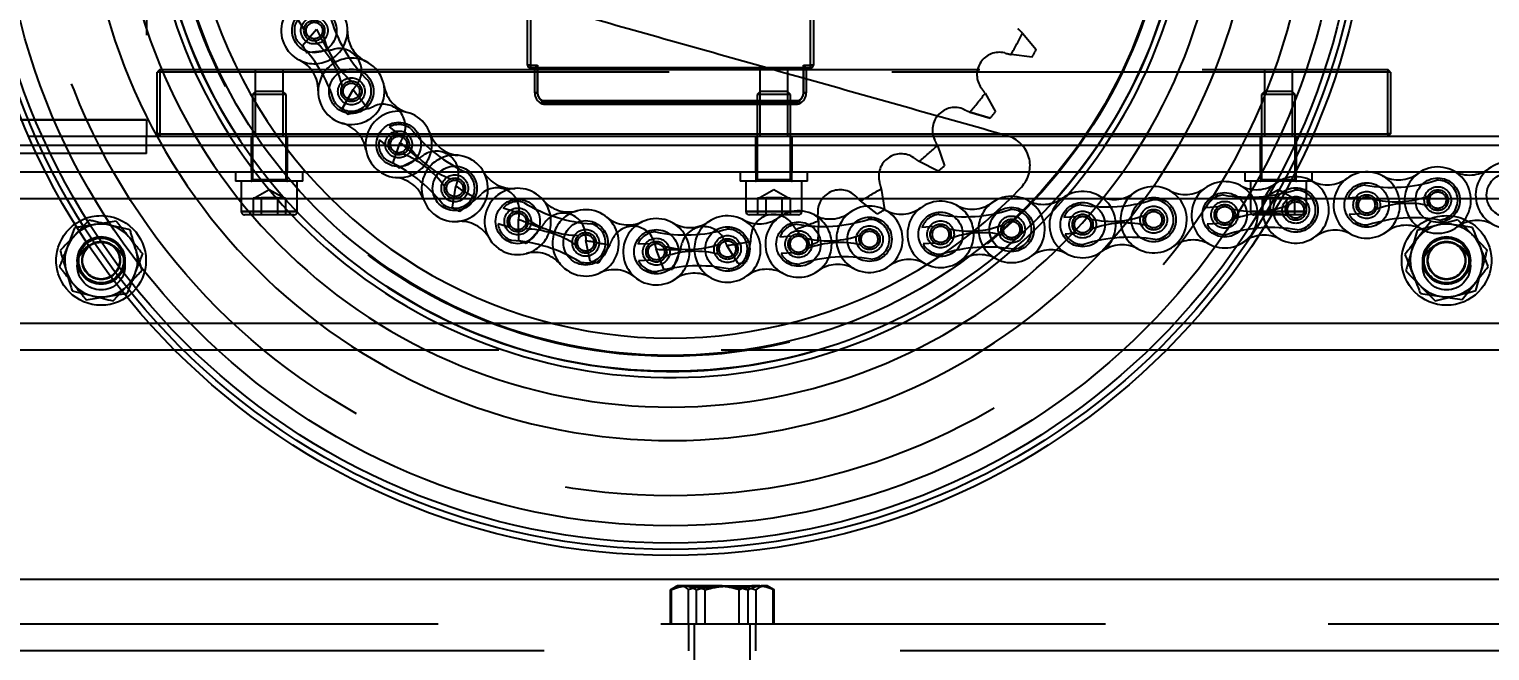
# Model space of a CAD drawing. Header units: metres. Extents: x 0 to 21025, y 0 to 14850.
# Drawn here: x 1969.2 to 2229.7, y 13042.7 to 13153.6 of the extents above; entities that cross this region are included whole.
import ezdxf

# ---------------------------------------------------------------- set-up
doc = ezdxf.new("R2010")
doc.units = ezdxf.units.M
doc.header["$LTSCALE"] = 25
doc.linetypes.add('HIDDEN2', pattern=[4.7625, 3.175, -1.5875])
for name, color, linetype in [('18_COTAS', 7, 'Continuous'), ('SL4', 4, 'Continuous'), ('ST1', 7, 'HIDDEN2')]:
    doc.layers.add(name, color=color, linetype=linetype)
doc.styles.add('ROMANS', font='ROMANS.SHX')
doc.dimstyles.new('25___1-25', dxfattribs={"dimscale": 25, "dimtxt": 2.5, "dimasz": 2, "dimexe": 1.5, "dimexo": 1, "dimgap": 0.5, "dimtad": 1, "dimzin": 12, "dimtxsty": 'ROMANS', "dimcen": 0, "dimclrd": 256, "dimclre": 256, "dimclrt": 3, "dimazin": 3, "dimtfac": 1, "dimtmove": 0, "dimatfit": 0, "dimfxl": 1, "dimlwd": -1, "dimlwe": -1, "dimarcsym": 0})

# ---------------------------------------------------------------- blocks, each defined once
blk = doc.blocks.new('*D36')
at = {"layer": '18_COTAS', "transparency": 16777216}
for p, q in [((2058.56, 13184.68), (788.1, 13184.68)), ((825.6, 11742.68), (825.6, 13134.68)), ((1392.68, 11692.68), (788.1, 11692.68))]:
    blk.add_line(p, q, dxfattribs=at)
for points in [[(817.27, 13134.68), (833.93, 13134.68), (825.6, 13184.68)], [(817.27, 11742.68), (833.93, 11742.68), (825.6, 11692.68)]]:
    blk.add_solid(points, dxfattribs=at)
at = {"layer": 'Defpoints', "color": 0, "transparency": 16777216}
for p in [(825.6, 13184.68), (2083.56, 13184.68), (1417.68, 11692.68)]:
    blk.add_point(p, dxfattribs=at)
at = {"layer": '18_COTAS', "color": 3, "transparency": 16777216, "insert": (781.85, 12438.68), "char_height": 62.5, "attachment_point": 5, "rotation": 90, "style": 'ROMANS'}
blk.add_mtext('1492', dxfattribs=at)

msp = doc.modelspace()

# ---------------------------------------------------------------- linework, layer by layer
at = {"layer": 'SL4'}
for p, q in [((2058.064, 13147.181), (2058.064, 13157.971)), ((2058.564, 13157.971), (2058.564, 13147.181)), ((2058.564, 13147.181), (2058.064, 13147.181)), ((2058.564, 13147.181), (2059.839, 13147.181)), ((2058.564, 13147.181), (2058.564, 13146.681)), ((2059.839, 13147.181), (2059.339, 13146.681)), ((2059.839, 13147.181), (2059.839, 13142.221)), ((2006.308, 13146.431), (2059.339, 13146.431)), ((2059.339, 13145.931), (2006.557, 13145.931)), ((2059.339, 13146.681), (2058.564, 13146.681)), ((2059.339, 13142.221), (2059.339, 13146.681)), ((2107.289, 13142.221), (2107.289, 13144.843)), ((2107.789, 13144.702), (2107.789, 13142.221)), ((2211.496, 13145.931), (2202.406, 13145.931)), ((2202.568, 13146.431), (2211.496, 13146.431)), ((2211.496, 13146.431), (2211.496, 13145.931)), ((2211.996, 13145.931), (2211.496, 13146.431)), ((2211.996, 13145.931), (2211.496, 13145.931)), ((2211.496, 13134.931), (2211.496, 13145.931)), ((2211.996, 13145.931), (2211.996, 13134.931)), ((2059.839, 13142.221), (2059.339, 13142.221)), ((2107.289, 13142.221), (2107.789, 13142.221)), ((2106.587, 13140.361), (2060.541, 13140.361)), ((2060.541, 13140.361), (2060.542, 13140.361)), ((2060.657, 13140.861), (2106.472, 13140.861)), ((2061.117, 13140.198), (2106.011, 13140.198)), ((2061.119, 13140.198), (2061.117, 13140.198)), ((2061.119, 13140.198), (2106.03, 13140.198)), ((2106.011, 13140.198), (2106.009, 13140.198)), ((2106.586, 13140.361), (2106.587, 13140.361)), ((2013.161, 13134.931), (2142.421, 13134.931)), ((2143.674, 13134.431), (2013.517, 13134.431)), ((2251.996, 13134.431), (2198.019, 13134.431)), ((2198.237, 13134.931), (2211.496, 13134.931)), ((2211.496, 13134.931), (2211.496, 13134.431)), ((2211.996, 13134.931), (2211.496, 13134.931)), ((2211.996, 13134.931), (2211.496, 13134.431)), ((1969.822, 13132.839), (1961.996, 13132.839)), ((2146.32, 13132.839), (2014.688, 13132.839)), ((2251.996, 13132.839), (2197.307, 13132.839)), ((1972.113, 13128.081), (1957.238, 13128.081)), ((2147.55, 13128.081), (2018.541, 13128.081)), ((2095.996, 13128.081), (2095.996, 13126.481)), ((2101.996, 13126.481), (2095.996, 13126.481)), ((2096.996, 13126.481), (2096.996, 13121.081)), ((2107.996, 13126.481), (2101.996, 13126.481)), ((2106.996, 13121.081), (2106.996, 13126.481)), ((2107.996, 13126.481), (2107.996, 13128.081)), ((2197.996, 13126.481), (2194.189, 13126.481)), ((2248.996, 13128.081), (2195.016, 13128.081)), ((2196.996, 13121.081), (2196.996, 13126.481)), ((2197.996, 13126.481), (2197.996, 13128.081)), ((1974.662, 13123.319), (1951.996, 13123.319)), ((2096.996, 13123.319), (2023.014, 13123.319)), ((2096.996, 13121.081), (2101.996, 13121.081)), ((2101.996, 13121.081), (2106.996, 13121.081)), ((2144.114, 13123.319), (2106.996, 13123.319)), ((2191.175, 13121.081), (2196.996, 13121.081)), ((2248.996, 13123.319), (2196.996, 13123.319)), ((2101.996, 13120.481), (2097.596, 13120.481)), ((2106.396, 13120.481), (2101.996, 13120.481)), ((2191.996, 13120.481), (2190.818, 13120.481)), ((2196.396, 13120.481), (2191.996, 13120.481)), ((2219.21, 13119.301), (2216.889, 13116.352)), ((2226.639, 13118.228), (2222.924, 13118.765)), ((1978.151, 13117.721), (1977.286, 13116.811)), ((2224.781, 13105.362), (2227.103, 13108.31)), ((1976.823, 13106.892), (1980.472, 13106.012)), ((1984.12, 13105.132), (1985.834, 13106.935)), ((2217.353, 13106.434), (2221.067, 13105.898)), ((1990.627, 13101.089), (1957.238, 13101.089)), ((2104.633, 13101.089), (2062.495, 13101.089)), ((2248.996, 13101.089), (2176.501, 13101.089)), ((1995.137, 13096.331), (1961.996, 13096.331)), ((2248.996, 13096.331), (2171.991, 13096.331)), ((1925.564, 13055.444), (2828.064, 13055.444)), ((2061.052, 13042.681), (1925.564, 13042.681)), ((2828.064, 13042.681), (2124.552, 13042.681))]:
    msp.add_line(p, q, dxfattribs=at)
at = {"layer": 'SL4', "flags": 128}
msp.add_lwpolyline([(1977.286, 13116.811), (1977.911, 13117.387), (1978.121, 13117.55)], dxfattribs=at)
at = {"layer": 'SL4'}
for radius in [125, 123.91, 122.777, 119.686, 89.286]:
    msp.add_circle((2083.564, 13184.681), radius, dxfattribs=at)
for centre, radius, start, end in [((2083.564, 13184.681), 104.464, 171.10617, 157.38407), ((2083.564, 13184.681), 98.5, 170.88256, 157.60769), ((2083.564, 13184.681), 93.236, 168.80946, 159.68079), ((2083.564, 13184.681), 92.147, 167.89305, 74.24512), ((2083.564, 13184.681), 86.207, 191.91738, 316.57286), ((2058.564, 13147.181), 0.5, 180, 270), ((2061.379, 13142.221), 2.04, 180, 245.77191), ((2061.379, 13142.221), 1.54, 180, 242.02448), ((2105.749, 13142.221), 1.54, 297.97552, 0), ((2105.749, 13142.221), 2.04, 294.22809, 0), ((2061.379, 13142.221), 2.04, 245.77191, 262.62675), ((2105.749, 13142.221), 2.04, 277.37325, 294.22809), ((2097.596, 13121.081), 0.6, 180, 270), ((2106.396, 13121.081), 0.6, 270, 0), ((2196.396, 13121.081), 0.6, 270, 0), ((2221.996, 13112.331), 6.5, 81.78679, 141.78679), ((2221.996, 13112.331), 6.5, 21.78679, 81.78679), ((1981.996, 13112.331), 6.5, 136.43836, 196.43836), ((2221.996, 13112.331), 6.5, 141.78679, 201.78679), ((2221.996, 13112.331), 6.5, 321.78679, 21.78679), ((1981.996, 13112.331), 6.5, 196.43836, 256.43836), ((2221.996, 13112.331), 6.5, 201.78679, 261.78679), ((2221.996, 13112.331), 6.5, 261.78679, 321.78679), ((1981.996, 13112.331), 6.5, 256.43836, 304.32945)]:
    msp.add_arc(centre, radius, start, end, dxfattribs=at)
for points, knots in [([(2143.646, 13134.586), (2137.933, 13136.198), (2126.507, 13139.421), (2109.351, 13144.261), (2092.158, 13149.111), (2074.908, 13153.978), (2057.656, 13158.845), (2040.46, 13163.696), (2023.302, 13168.537), (2011.874, 13171.761), (2006.16, 13173.373)], [0, 0, 0, 0, 0.12487945, 0.24975523, 0.3747174, 0.49995573, 0.62521153, 0.75019844, 0.87509814, 1, 1, 1, 1]), ([(2060.657, 13140.861), (2060.656, 13140.859), (2060.647, 13140.824), (2060.625, 13140.733), (2060.594, 13140.597), (2060.565, 13140.471), (2060.546, 13140.383), (2060.543, 13140.369), (2060.541, 13140.361)], [0, 0, 0, 0, 0.00841023, 0.14031495, 0.35980463, 0.57457522, 0.78725058, 1, 1, 1, 1]), ([(2106.472, 13140.861), (2106.472, 13140.859), (2106.481, 13140.824), (2106.503, 13140.733), (2106.535, 13140.597), (2106.563, 13140.471), (2106.582, 13140.383), (2106.585, 13140.369), (2106.587, 13140.361)], [0, 0, 0, 0, 0.00841023, 0.14031495, 0.35980463, 0.57457522, 0.78725058, 1, 1, 1, 1]), ([(2146.172, 13125.42), (2146.474, 13125.791), (2147.078, 13126.533), (2147.586, 13127.891), (2147.754, 13129.318), (2147.549, 13130.743), (2146.99, 13132.068), (2146.113, 13133.201), (2144.985, 13134.098), (2144.091, 13134.423), (2143.646, 13134.586)], [0, 0, 0, 0, 0.12503878, 0.25008331, 0.37512994, 0.50017931, 0.62520482, 0.7502092, 0.87537737, 1, 1, 1, 1]), ([(2222.924, 13118.765), (2222.836, 13118.777), (2221.582, 13118.958), (2220.353, 13119.136), (2219.21, 13119.301)], [0, 0, 0, 0, 0.07021477, 1, 1, 1, 1]), ([(2228.031, 13114.744), (2227.917, 13115.029), (2227.446, 13116.208), (2226.987, 13117.357), (2226.639, 13118.228)], [0, 0, 0, 0, 0.24185142, 1, 1, 1, 1]), ([(1977.286, 13116.811), (1977.224, 13116.746), (1976.351, 13115.828), (1975.495, 13114.928), (1974.699, 13114.091)], [0, 0, 0, 0, 0.0702148, 1, 1, 1, 1]), ([(2216.889, 13116.352), (2216.834, 13116.282), (2216.05, 13115.286), (2215.281, 13114.311), (2214.567, 13113.403)], [0, 0, 0, 0, 0.0702148, 1, 1, 1, 1]), ([(1974.699, 13114.091), (1974.965, 13113.191), (1975.315, 13112.004), (1975.674, 13110.786), (1975.761, 13110.492)], [0, 0, 0, 0, 0.7581486, 1, 1, 1, 1]), ([(2214.567, 13113.403), (2214.915, 13112.532), (2215.375, 13111.383), (2215.846, 13110.204), (2215.96, 13109.919)], [0, 0, 0, 0, 0.7581486, 1, 1, 1, 1]), ([(2229.424, 13111.259), (2229.323, 13111.513), (2228.869, 13112.648), (2228.398, 13113.828), (2228.031, 13114.744)], [0, 0, 0, 0, 0.2237133, 1, 1, 1, 1]), ([(1975.761, 13110.492), (1976.041, 13109.546), (1976.4, 13108.327), (1976.746, 13107.155), (1976.823, 13106.892)], [0, 0, 0, 0, 0.7762867, 1, 1, 1, 1]), ([(2227.103, 13108.31), (2227.158, 13108.38), (2227.942, 13109.376), (2228.71, 13110.352), (2229.424, 13111.259)], [0, 0, 0, 0, 0.0702148, 1, 1, 1, 1]), ([(2215.96, 13109.919), (2216.326, 13109.003), (2216.798, 13107.823), (2217.251, 13106.688), (2217.353, 13106.434)], [0, 0, 0, 0, 0.7762867, 1, 1, 1, 1]), ([(1980.472, 13106.012), (1980.558, 13105.992), (1981.79, 13105.694), (1982.997, 13105.403), (1984.12, 13105.132)], [0, 0, 0, 0, 0.0702148, 1, 1, 1, 1]), ([(2221.067, 13105.898), (2221.155, 13105.885), (2222.409, 13105.704), (2223.639, 13105.527), (2224.781, 13105.362)], [0, 0, 0, 0, 0.07021477, 1, 1, 1, 1])]:
    msp.add_open_spline(points, degree=3, knots=knots, dxfattribs=at)
at = {"layer": 'ST1'}
for p, q in [((1990.096, 13231.931), (1990.096, 13137.431)), ((2058.564, 13157.971), (2058.564, 13147.181)), ((2018.19, 13153.533), (2017.084, 13155.346)), ((2108.564, 13147.181), (2108.564, 13155.531)), ((2109.064, 13155.531), (2109.064, 13147.181)), ((2017.941, 13150.698), (2020.398, 13153.598)), ((2146.372, 13152.881), (2148.795, 13149.952)), ((2022.423, 13149.782), (2018.645, 13149.373)), ((2058.564, 13147.181), (2058.064, 13147.181)), ((2058.064, 13147.181), (2058.564, 13147.181)), ((2058.064, 13147.181), (2058.564, 13147.181)), ((2058.564, 13147.181), (2059.839, 13147.181)), ((2058.564, 13147.181), (2058.564, 13146.681)), ((2058.564, 13146.681), (2058.564, 13147.181)), ((2058.564, 13146.681), (2058.564, 13147.181)), ((2059.839, 13147.181), (2059.839, 13142.221)), ((2107.289, 13147.181), (2108.564, 13147.181)), ((2107.289, 13142.221), (2107.289, 13147.181)), ((2107.289, 13147.181), (2107.789, 13146.681)), ((2107.289, 13144.843), (2107.289, 13147.181)), ((2108.564, 13147.181), (2109.064, 13147.181)), ((2108.564, 13147.181), (2108.564, 13146.681)), ((2109.064, 13147.181), (2108.564, 13147.181)), ((2108.564, 13146.681), (2108.564, 13147.181)), ((2108.564, 13147.181), (2108.564, 13146.681)), ((2108.564, 13147.181), (2109.064, 13147.181)), ((2109.064, 13147.181), (2108.564, 13147.181)), ((2108.564, 13146.681), (2108.564, 13147.181)), ((2148.077, 13148.636), (2144.304, 13149.088)), ((1992.496, 13146.431), (1991.996, 13145.931)), ((1992.496, 13145.931), (1991.996, 13145.931)), ((1991.996, 13134.931), (1991.996, 13145.931)), ((1992.496, 13146.431), (2006.308, 13146.431)), ((1992.496, 13146.431), (1992.496, 13145.931)), ((2006.557, 13145.931), (1992.496, 13145.931)), ((1992.496, 13145.931), (1992.496, 13134.931)), ((2009.496, 13146.431), (2009.496, 13134.431)), ((2014.496, 13134.431), (2014.496, 13146.431)), ((2059.839, 13146.681), (2059.339, 13146.681)), ((2059.339, 13146.431), (2202.568, 13146.431)), ((2202.406, 13145.931), (2059.339, 13145.931)), ((2059.839, 13142.221), (2059.839, 13146.681)), ((2107.289, 13146.681), (2059.839, 13146.681)), ((2099.496, 13146.431), (2099.496, 13134.431)), ((2104.496, 13134.431), (2104.496, 13146.431)), ((2107.289, 13146.681), (2107.289, 13142.221)), ((2107.789, 13146.681), (2107.289, 13146.681)), ((2108.564, 13146.681), (2107.789, 13146.681)), ((2107.789, 13146.681), (2107.789, 13144.702)), ((2189.496, 13146.431), (2189.496, 13134.431)), ((2194.496, 13134.431), (2194.496, 13146.431)), ((2009.55, 13142.481), (2008.996, 13141.927)), ((2011.996, 13141.927), (2008.996, 13141.927)), ((2008.996, 13141.927), (2008.996, 13126.731)), ((2011.996, 13142.481), (2009.55, 13142.481)), ((2014.441, 13142.481), (2011.996, 13142.481)), ((2014.996, 13141.927), (2011.996, 13141.927)), ((2014.996, 13141.927), (2014.441, 13142.481)), ((2014.996, 13126.731), (2014.996, 13141.927)), ((2025.064, 13139.526), (2026.963, 13142.819)), ((2026.963, 13142.819), (2025.064, 13139.526)), ((2059.839, 13142.221), (2059.339, 13142.221)), ((2059.839, 13142.221), (2059.339, 13142.221)), ((2059.339, 13142.221), (2059.839, 13142.221)), ((2059.339, 13142.221), (2059.839, 13142.221)), ((2059.839, 13142.221), (2059.339, 13142.221)), ((2059.339, 13142.221), (2059.839, 13142.221)), ((2059.339, 13142.221), (2059.839, 13142.221)), ((2099.55, 13142.481), (2098.996, 13141.927)), ((2101.996, 13141.927), (2098.996, 13141.927)), ((2098.996, 13141.927), (2098.996, 13126.731)), ((2101.996, 13142.481), (2099.55, 13142.481)), ((2104.441, 13142.481), (2101.996, 13142.481)), ((2104.996, 13141.927), (2101.996, 13141.927)), ((2104.996, 13141.927), (2104.441, 13142.481)), ((2104.996, 13126.731), (2104.996, 13141.927)), ((2107.289, 13142.221), (2107.789, 13142.221)), ((2107.289, 13142.221), (2107.789, 13142.221)), ((2107.789, 13142.221), (2107.289, 13142.221)), ((2107.789, 13142.221), (2107.289, 13142.221)), ((2107.289, 13142.221), (2107.789, 13142.221)), ((2107.789, 13142.221), (2107.289, 13142.221)), ((2107.789, 13142.221), (2107.289, 13142.221)), ((2139.685, 13142.177), (2141.546, 13138.863)), ((2189.55, 13142.481), (2188.996, 13141.927)), ((2191.996, 13141.927), (2188.996, 13141.927)), ((2188.996, 13141.927), (2188.996, 13126.731)), ((2191.996, 13142.481), (2189.55, 13142.481)), ((2194.441, 13142.481), (2191.996, 13142.481)), ((2194.996, 13141.927), (2191.996, 13141.927)), ((2194.996, 13141.927), (2194.441, 13142.481)), ((2194.996, 13126.731), (2194.996, 13141.927)), ((2029.637, 13139.426), (2025.993, 13138.348)), ((2060.657, 13140.861), (2106.472, 13140.861)), ((2061.117, 13140.198), (2106.011, 13140.198)), ((2105.944, 13140.698), (2061.184, 13140.698)), ((2061.184, 13140.698), (2105.944, 13140.698)), ((2061.185, 13140.698), (2105.944, 13140.698)), ((1990.096, 13137.401), (1951.996, 13137.401)), ((1967.838, 13137.431), (1990.096, 13137.431)), ((1990.096, 13137.431), (1990.096, 13134.431)), ((2140.604, 13137.696), (2136.972, 13138.814)), ((2136.972, 13138.814), (2140.604, 13137.696)), ((2013.517, 13134.431), (1969.109, 13134.431)), ((1990.096, 13131.461), (1990.096, 13134.431)), ((1990.096, 13131.431), (1990.096, 13134.431)), ((1991.996, 13134.931), (1992.496, 13134.431)), ((1992.496, 13134.931), (1991.996, 13134.931)), ((1992.496, 13134.931), (2013.161, 13134.931)), ((1992.496, 13134.931), (1992.496, 13134.431)), ((2008.746, 13134.431), (2008.746, 13128.081)), ((2015.246, 13128.081), (2015.246, 13134.431)), ((2033.303, 13132.548), (2031.63, 13133.857)), ((2035.122, 13134.873), (2033.449, 13136.182)), ((2098.746, 13134.431), (2098.746, 13128.081)), ((2105.246, 13128.081), (2105.246, 13134.431)), ((2142.421, 13134.931), (2198.237, 13134.931)), ((2198.019, 13134.431), (2143.674, 13134.431)), ((2188.746, 13134.431), (2188.746, 13128.081)), ((2195.246, 13128.081), (2195.246, 13134.431)), ((1951.996, 13131.461), (1990.096, 13131.461)), ((1990.096, 13131.431), (1951.996, 13131.431)), ((2248.996, 13132.839), (1961.996, 13132.839)), ((2014.688, 13132.839), (1969.822, 13132.839)), ((2034.067, 13129.807), (2035.347, 13133.385)), ((2131.194, 13132.839), (2132.433, 13129.246)), ((2197.307, 13132.839), (2146.32, 13132.839)), ((2038.585, 13130.524), (2035.191, 13128.813)), ((2131.298, 13128.266), (2127.924, 13130.015)), ((2018.541, 13128.081), (1972.113, 13128.081)), ((2005.996, 13128.081), (2005.996, 13126.481)), ((2011.996, 13126.481), (2005.996, 13126.481)), ((2006.996, 13126.481), (2006.996, 13121.081)), ((2008.796, 13128.081), (2008.796, 13126.481)), ((2014.95, 13126.731), (2009.041, 13126.731)), ((2009.041, 13126.731), (2014.95, 13126.731)), ((2017.996, 13126.481), (2011.996, 13126.481)), ((2015.196, 13126.481), (2015.196, 13128.081)), ((2016.996, 13121.081), (2016.996, 13126.481)), ((2017.996, 13126.481), (2017.996, 13128.081)), ((2098.796, 13128.081), (2098.796, 13126.481)), ((2099.041, 13126.731), (2104.95, 13126.731)), ((2104.95, 13126.731), (2099.041, 13126.731)), ((2105.196, 13126.481), (2105.196, 13128.081)), ((2195.016, 13128.081), (2147.55, 13128.081)), ((2185.996, 13128.081), (2185.996, 13126.481)), ((2191.996, 13126.481), (2185.996, 13126.481)), ((2186.996, 13126.481), (2186.996, 13121.081)), ((2188.796, 13128.081), (2188.796, 13126.481)), ((2194.95, 13126.731), (2189.041, 13126.731)), ((2189.041, 13126.731), (2194.95, 13126.731)), ((2194.189, 13126.481), (2191.996, 13126.481)), ((2195.196, 13126.481), (2195.196, 13128.081)), ((2009.097, 13123.481), (2009.822, 13123.481)), ((2009.097, 13123.481), (2009.097, 13120.481)), ((2011.996, 13124.93), (2009.486, 13123.481)), ((2009.822, 13123.481), (2010.547, 13123.481)), ((2011.996, 13123.481), (2010.547, 13123.481)), ((2010.547, 13123.481), (2010.547, 13120.481)), ((2014.506, 13123.481), (2011.996, 13124.93)), ((2013.445, 13123.481), (2011.996, 13123.481)), ((2013.445, 13123.481), (2014.169, 13123.481)), ((2013.445, 13123.481), (2013.445, 13120.481)), ((2014.169, 13123.481), (2014.894, 13123.481)), ((2014.894, 13123.481), (2014.894, 13120.481)), ((2044.661, 13121.85), (2045.282, 13125.6)), ((2099.097, 13123.481), (2099.822, 13123.481)), ((2099.097, 13123.481), (2099.097, 13120.481)), ((2101.996, 13124.93), (2099.486, 13123.481)), ((2099.822, 13123.481), (2100.547, 13123.481)), ((2101.996, 13123.481), (2100.547, 13123.481)), ((2100.547, 13123.481), (2100.547, 13120.481)), ((2104.506, 13123.481), (2101.996, 13124.93)), ((2103.445, 13123.481), (2101.996, 13123.481)), ((2103.445, 13123.481), (2104.169, 13123.481)), ((2103.445, 13123.481), (2103.445, 13120.481)), ((2104.169, 13123.481), (2104.894, 13123.481)), ((2104.894, 13123.481), (2104.894, 13120.481)), ((2121.171, 13125.168), (2121.75, 13121.411)), ((2189.097, 13123.481), (2189.822, 13123.481)), ((2189.097, 13123.481), (2189.097, 13120.481)), ((2191.996, 13124.93), (2189.486, 13123.481)), ((2189.822, 13123.481), (2190.547, 13123.481)), ((2191.996, 13123.481), (2190.547, 13123.481)), ((2190.547, 13123.481), (2190.547, 13120.481)), ((2194.506, 13123.481), (2191.996, 13124.93)), ((2193.445, 13123.481), (2191.996, 13123.481)), ((2193.445, 13123.481), (2194.169, 13123.481)), ((2193.445, 13123.481), (2193.445, 13120.481)), ((2194.169, 13123.481), (2194.894, 13123.481)), ((2194.894, 13123.481), (2194.894, 13120.481)), ((2206.554, 13123.619), (2204.436, 13123.473)), ((2251.996, 13123.319), (1951.996, 13123.319)), ((2023.014, 13123.319), (1974.662, 13123.319)), ((2007.007, 13121.081), (2016.984, 13121.081)), ((2016.984, 13121.081), (2007.007, 13121.081)), ((2048.978, 13123.363), (2045.944, 13121.074)), ((2055.712, 13121.028), (2053.686, 13121.665)), ((2106.996, 13123.319), (2096.996, 13123.319)), ((2106.996, 13121.081), (2096.996, 13121.081)), ((2106.984, 13121.081), (2097.007, 13121.081)), ((2120.458, 13120.649), (2117.45, 13122.973)), ((2196.996, 13123.319), (2144.114, 13123.319)), ((2181.214, 13121.875), (2179.096, 13121.729)), ((2196.984, 13121.081), (2187.007, 13121.081)), ((2196.996, 13121.081), (2187.007, 13121.081)), ((1977.276, 13118.167), (1975.929, 13114.665)), ((1979.872, 13119.53), (1978.151, 13117.721)), ((1984.69, 13119.336), (1980.983, 13118.752)), ((1987.168, 13117.77), (1983.52, 13118.65)), ((2011.996, 13120.481), (2007.596, 13120.481)), ((2016.396, 13120.481), (2011.996, 13120.481)), ((2054.826, 13118.212), (2052.8, 13118.85)), ((2056.505, 13115.914), (2056.446, 13119.714)), ((2060.482, 13118.173), (2057.906, 13115.378)), ((2109.94, 13119.409), (2109.839, 13115.61)), ((2130.534, 13118.386), (2128.416, 13118.24)), ((2155.874, 13120.13), (2153.756, 13119.985)), ((2181.417, 13118.93), (2179.298, 13118.784)), ((2190.818, 13120.481), (2187.596, 13120.481)), ((2206.757, 13120.674), (2204.638, 13120.528)), ((2224.026, 13119.557), (2220.389, 13118.63)), ((2069.218, 13112.187), (2068.482, 13115.916)), ((2097.862, 13115.748), (2097.083, 13112.028)), ((2105.194, 13116.642), (2103.075, 13116.496)), ((2108.431, 13115.091), (2105.887, 13117.914)), ((2105.887, 13117.914), (2108.431, 13115.091)), ((2156.077, 13117.185), (2153.958, 13117.039)), ((2216.753, 13117.702), (2215.738, 13114.089)), ((2072.729, 13115.12), (2070.693, 13111.911)), ((2079.877, 13115.319), (2077.754, 13115.237)), ((2082.393, 13110.79), (2081.003, 13114.328)), ((2085.324, 13114.303), (2083.893, 13110.782)), ((2095.606, 13111.769), (2093.606, 13115.001)), ((2105.397, 13113.697), (2103.278, 13113.551)), ((2130.737, 13115.441), (2128.618, 13115.295)), ((2079.99, 13112.369), (2077.868, 13112.287)), ((2227.239, 13106.96), (2228.254, 13110.573)), ((1985.834, 13106.935), (1986.706, 13107.852)), ((1986.715, 13106.495), (1988.062, 13109.998)), ((1979.301, 13105.326), (1983.008, 13105.911)), ((2219.966, 13105.105), (2223.602, 13106.033)), ((2251.996, 13101.089), (1957.238, 13101.089)), ((2062.495, 13101.089), (1990.627, 13101.089)), ((2176.501, 13101.089), (2104.633, 13101.089)), ((2171.991, 13096.331), (1995.137, 13096.331)), ((1875.564, 13055.444), (2875.564, 13055.444)), ((2084.802, 13054.294), (2083.564, 13053.579)), ((2083.564, 13047.444), (2083.564, 13053.579)), ((2083.73, 13047.444), (2083.73, 13053.579)), ((2085.873, 13054.294), (2084.802, 13054.294)), ((2092.802, 13054.294), (2085.873, 13054.294)), ((2086.758, 13047.444), (2086.758, 13053.579)), ((2088.183, 13047.444), (2088.183, 13053.579)), ((2089.773, 13047.444), (2089.773, 13053.579)), ((2092.802, 13054.294), (2099.73, 13054.294)), ((2095.83, 13047.444), (2095.83, 13053.579)), ((2097.42, 13047.444), (2097.42, 13053.579)), ((2098.845, 13047.444), (2098.845, 13053.579)), ((2100.802, 13054.294), (2099.73, 13054.294)), ((2102.039, 13053.579), (2100.802, 13054.294)), ((2101.874, 13047.444), (2101.874, 13053.579)), ((2102.039, 13047.444), (2102.039, 13053.579)), ((2875.564, 13047.444), (1875.564, 13047.444)), ((2086.802, 13047.444), (2086.802, 13042.681)), ((2087.802, 13047.444), (2087.802, 13018.272)), ((2097.802, 13018.272), (2097.802, 13047.444)), ((2098.802, 13042.681), (2098.802, 13047.444))]:
    msp.add_line(p, q, dxfattribs=at)
at = {"layer": 'ST1', "flags": 128}
msp.add_lwpolyline([(1986.706, 13107.852), (1986.081, 13107.275), (1985.661, 13106.963)], dxfattribs=at)
at = {"layer": 'ST1'}
for centre, radius in [((2083.564, 13184.681), 114.333), ((2083.564, 13184.681), 92.131), ((2083.564, 13184.681), 89.448), ((2020.026, 13153.356), 3.96), ((2020.026, 13153.356), 2.398), ((2020.026, 13153.356), 1.845), ((2020.026, 13153.356), 1.476), ((2026.64, 13142.515), 3.96), ((2026.64, 13142.515), 2.398), ((2026.64, 13142.515), 1.845), ((2026.64, 13142.515), 1.476), ((2035.084, 13133.028), 3.96), ((2035.084, 13133.028), 2.399), ((2035.084, 13133.028), 1.845), ((2035.084, 13133.028), 1.476), ((2045.086, 13125.202), 3.96), ((2045.086, 13125.202), 2.398), ((2045.086, 13125.202), 1.845), ((2045.086, 13125.202), 1.476), ((2207.76, 13122.222), 3.96), ((2220.43, 13123.094), 3.96), ((2233.1, 13123.967), 3.96), ((2169.75, 13119.606), 3.96), ((2182.42, 13120.478), 3.96), ((2195.09, 13121.35), 3.96), ((2195.09, 13121.35), 2.399), ((2207.76, 13122.222), 2.399), ((2207.76, 13122.222), 1.845), ((2207.76, 13122.222), 1.476), ((2220.43, 13123.094), 2.398), ((2220.43, 13123.094), 1.845), ((2220.43, 13123.094), 1.476), ((2056.325, 13119.288), 3.96), ((2056.325, 13119.288), 2.399), ((2056.325, 13119.288), 1.845), ((2056.325, 13119.288), 1.476), ((2131.74, 13116.99), 3.96), ((2144.41, 13117.862), 3.96), ((2157.08, 13118.734), 3.96), ((2157.08, 13118.734), 2.399), ((2169.75, 13119.606), 2.399), ((2169.75, 13119.606), 1.845), ((2169.75, 13119.606), 1.476), ((2182.42, 13120.478), 2.399), ((2182.42, 13120.478), 1.845), ((2182.42, 13120.478), 1.476), ((2195.09, 13121.35), 1.845), ((2195.09, 13121.35), 1.476), ((1981.996, 13112.331), 8), ((2068.439, 13115.475), 3.96), ((2093.73, 13114.373), 3.96), ((2106.4, 13115.245), 3.96), ((2119.07, 13116.118), 3.96), ((2119.07, 13116.118), 2.398), ((2131.74, 13116.99), 2.399), ((2131.74, 13116.99), 1.845), ((2131.74, 13116.99), 1.476), ((2144.41, 13117.862), 2.398), ((2144.41, 13117.862), 1.845), ((2144.41, 13117.862), 1.476), ((2157.08, 13118.734), 1.845), ((2157.08, 13118.734), 1.476), ((2221.996, 13112.331), 8), ((1981.996, 13112.331), 4.25), ((1981.996, 13111.331), 4.25), ((1981.996, 13112.331), 4.2), ((1981.996, 13112.331), 4), ((1981.996, 13112.331), 3.4), ((1981.996, 13112.331), 3.31), ((2068.439, 13115.475), 2.398), ((2068.439, 13115.475), 1.845), ((2068.439, 13115.475), 1.476), ((2081.039, 13113.886), 3.96), ((2081.039, 13113.886), 2.399), ((2081.039, 13113.886), 1.845), ((2093.73, 13114.373), 2.399), ((2093.73, 13114.373), 1.845), ((2093.73, 13114.373), 1.476), ((2106.4, 13115.245), 2.399), ((2106.4, 13115.245), 1.845), ((2106.4, 13115.245), 1.476), ((2119.07, 13116.118), 1.845), ((2119.07, 13116.118), 1.476), ((2221.996, 13112.331), 4.25), ((2221.996, 13111.331), 4.25), ((2221.996, 13112.331), 4.2), ((2221.996, 13112.331), 4), ((2221.996, 13112.331), 3.4), ((2221.996, 13112.331), 3.31), ((2081.039, 13113.886), 1.476)]:
    msp.add_circle(centre, radius, dxfattribs=at)
for centre, radius, start, end in [((2020.026, 13153.356), 5.92, 358.95319, 243.81981), ((2020.026, 13153.356), 3.552, 145.93986, 211.3865), ((2048.172, 13163.089), 26.322, 197.42665, 225.34635), ((2020.026, 13153.356), 5.92, 243.81978, 358.95322), ((2083.564, 13184.681), 70.4, 206.20104, 209.71778), ((2037.293, 13156.452), 16.175, 194.3795, 228.3935), ((2031.864, 13153.14), 5.92, 178.95319, 243.81981), ((2083.564, 13184.681), 70.4, 329.62961, 333.14635), ((2131.533, 13138.134), 20.92, 44.82005, 47.99733), ((1998.494, 13132.782), 26.322, 17.42665, 45.34635), ((2083.564, 13184.681), 73.9, 207.37791, 208.54091), ((2009.374, 13139.419), 16.175, 14.3795, 48.3935), ((2018.291, 13170.29), 20.92, 281.39148, 284.56876), ((2024.456, 13146.146), 4, 323.17231, 103.03223), ((2142.23, 13145.475), 4, 76.31516, 216.17508), ((2083.564, 13184.681), 73.9, 330.80648, 331.96948), ((2014.802, 13142.731), 5.92, 358.95319, 63.81981), ((2026.64, 13142.515), 5.92, 178.95319, 63.81981), ((2026.64, 13142.515), 5.92, 63.8198, 178.9532), ((2108.564, 13147.181), 0.5, 270, 0), ((2148.669, 13169.547), 20.92, 254.77863, 257.95591), ((2026.64, 13142.515), 3.552, 211.3865, 31.3865), ((2044.06, 13130.764), 20.92, 141.63577, 144.81305), ((2083.564, 13184.681), 70.4, 216.48676, 220.00349), ((2038.327, 13144.416), 5.92, 189.23882, 254.10544), ((2061.379, 13142.221), 1.54, 180, 242.02448), ((2061.379, 13142.221), 1.54, 180, 262.72429), ((2061.379, 13142.221), 1.54, 180, 262.71438), ((2061.379, 13142.221), 1.54, 180, 242.02448), ((2061.379, 13142.221), 1.54, 180, 262.72429), ((2061.379, 13142.221), 1.54, 180, 262.72429), ((2061.379, 13142.221), 1.54, 180, 242.02448), ((2105.749, 13142.221), 1.54, 277.27571, 0), ((2105.749, 13142.221), 1.54, 277.28562, 0), ((2105.749, 13142.221), 1.54, 277.27571, 0), ((2105.749, 13142.221), 1.54, 277.27571, 0), ((2105.749, 13142.221), 1.54, 297.97552, 0), ((2105.749, 13142.221), 1.54, 297.97552, 0), ((2105.749, 13142.221), 1.54, 297.97552, 0), ((2083.564, 13184.681), 70.4, 319.3439, 322.86063), ((2122.451, 13130.317), 20.92, 34.53434, 37.71162), ((2083.564, 13184.681), 73.9, 217.66363, 218.82662), ((2021.91, 13158.866), 20.92, 291.67719, 294.85447), ((2032.286, 13136.211), 4, 333.45802, 113.31794), ((2134.287, 13135.63), 4, 66.02945, 205.88937), ((2144.92, 13158.166), 20.92, 244.49292, 247.6702), ((2023.398, 13131.127), 5.92, 9.23882, 74.10544), ((2035.084, 13133.028), 5.92, 19.52446, 264.39108), ((2035.084, 13133.028), 3.552, 51.95777, 117.40441), ((2083.564, 13184.681), 73.9, 320.52077, 321.68376), ((2035.084, 13133.028), 3.552, 166.51113, 231.95777), ((2035.084, 13133.028), 5.92, 264.39116, 19.52438), ((2054.323, 13124.576), 20.92, 151.92149, 155.09877), ((2058.016, 13152.031), 26.322, 217.99792, 245.91762), ((2046.244, 13136.985), 5.92, 199.52446, 264.39108), ((2112.119, 13124.247), 20.92, 24.24862, 27.4259), ((2083.564, 13184.681), 70.4, 226.77247, 230.28921), ((2030.008, 13116.237), 16.175, 34.95077, 68.96477), ((2050.162, 13141.994), 16.175, 214.95077, 248.96477), ((2041.765, 13127.833), 4, 343.74373, 123.60365), ((2124.713, 13127.361), 4, 55.74373, 195.60365), ((2083.564, 13184.681), 70.4, 309.05818, 312.57492), ((2022.155, 13106.2), 26.322, 37.99792, 65.91762), ((2083.564, 13184.681), 73.9, 227.94934, 229.11233), ((2027.51, 13148.272), 20.92, 301.96291, 305.14019), ((2045.086, 13125.202), 5.92, 84.39111, 199.52444), ((2045.086, 13125.202), 5.92, 199.52446, 84.39108), ((2139.2, 13147.636), 20.92, 234.2072, 237.38448), ((2083.564, 13184.681), 73.9, 310.23506, 311.39805), ((2220.43, 13123.094), 5.92, 241.5043, 126.37092), ((2226.079, 13133.5), 5.92, 241.5043, 306.37092), ((2233.1, 13123.967), 5.92, 61.5043, 306.37092), ((2008.746, 13126.731), 0.25, 270, 0), ((2015.246, 13126.731), 0.25, 180, 270), ((2033.927, 13121.245), 5.92, 19.52446, 84.39108), ((2045.086, 13125.202), 3.552, 231.95777, 51.95777), ((2065.525, 13120.321), 20.92, 162.2072, 165.38448), ((2055.36, 13131.088), 5.92, 209.8101, 274.67672), ((2098.746, 13126.731), 0.25, 270, 0), ((2105.246, 13126.731), 0.25, 180, 270), ((2100.869, 13120.12), 20.92, 13.96291, 17.14019), ((2182.42, 13120.478), 5.92, 61.5043, 306.37092), ((2188.069, 13130.884), 5.92, 241.5043, 306.37092), ((2188.746, 13126.731), 0.25, 270, 0), ((2195.09, 13121.35), 5.92, 126.37085, 241.50437), ((2195.09, 13121.35), 5.92, 241.5043, 126.37092), ((2195.246, 13126.731), 0.25, 180, 270), ((2200.739, 13131.756), 5.92, 241.5043, 306.37092), ((2207.76, 13122.222), 5.92, 61.5043, 306.37092), ((2212.097, 13151.686), 26.322, 259.97776, 287.89746), ((2213.409, 13132.628), 5.92, 241.5043, 306.37092), ((2207.76, 13122.222), 5.92, 306.37085, 61.50437), ((2220.43, 13123.094), 5.92, 126.37085, 241.50437), ((2220.43, 13123.094), 3.552, 273.93761, 93.93761), ((2083.564, 13184.681), 70.4, 237.05818, 240.57492), ((2034.912, 13138.849), 20.92, 312.24862, 315.4259), ((2052.587, 13121.284), 4, 354.02945, 133.88937), ((2056.325, 13119.288), 5.92, 40.09574, 284.96236), ((2113.817, 13120.935), 4, 45.45802, 185.31794), ((2131.691, 13138.297), 20.92, 223.92149, 227.09877), ((2083.564, 13184.681), 70.4, 298.77247, 302.28921), ((2144.41, 13117.862), 5.92, 241.5043, 126.37092), ((2150.059, 13128.267), 5.92, 241.5043, 306.37092), ((2157.08, 13118.734), 5.92, 61.5043, 306.37092), ((2162.729, 13129.139), 5.92, 241.5043, 306.37092), ((2157.08, 13118.734), 5.92, 306.37085, 61.50437), ((2169.75, 13119.606), 5.92, 126.37085, 241.50437), ((2169.75, 13119.606), 5.92, 241.5043, 126.37092), ((2175.399, 13130.012), 5.92, 241.5043, 306.37092), ((2182.42, 13120.478), 3.552, 93.93761, 159.38425), ((2186.757, 13149.942), 26.322, 259.97776, 287.89746), ((2182.42, 13120.478), 5.92, 306.37085, 61.50437), ((2195.09, 13121.35), 3.552, 273.93761, 93.93761), ((2207.76, 13122.222), 3.552, 93.93761, 159.38425), ((2212.972, 13138.972), 16.175, 256.93061, 290.94461), ((2007.596, 13121.081), 0.6, 180, 270), ((2016.396, 13121.081), 0.6, 270, 0), ((2083.564, 13184.681), 73.9, 238.23506, 239.39805), ((2056.325, 13119.288), 3.552, 72.52905, 137.97568), ((2077.306, 13118.134), 20.92, 172.49292, 175.6702), ((2071.117, 13145.136), 26.322, 238.5692, 266.4889), ((2056.325, 13119.288), 5.92, 284.96231, 40.09578), ((2065.382, 13126.913), 5.92, 220.09574, 284.96236), ((2064.405, 13116.771), 4, 4.31516, 144.17508), ((2068.439, 13115.475), 5.92, 104.96242, 220.09568), ((2068.439, 13115.475), 5.92, 220.09574, 104.96236), ((2106.4, 13115.245), 5.92, 61.5043, 306.37092), ((2112.049, 13125.651), 5.92, 241.5043, 306.37092), ((2119.07, 13116.118), 5.92, 126.37085, 241.50437), ((2119.07, 13116.118), 5.92, 241.5043, 126.37092), ((2083.564, 13184.681), 73.9, 299.94934, 301.11233), ((2124.719, 13126.523), 5.92, 241.5043, 306.37092), ((2131.74, 13116.99), 5.92, 61.5043, 306.37092), ((2136.077, 13146.454), 26.322, 259.97776, 287.89746), ((2137.389, 13127.395), 5.92, 241.5043, 306.37092), ((2131.74, 13116.99), 5.92, 306.37085, 61.50437), ((2144.41, 13117.862), 5.92, 126.37085, 241.50437), ((2144.41, 13117.862), 3.552, 273.93761, 93.93761), ((2157.08, 13118.734), 3.552, 93.93761, 159.38425), ((2161.417, 13148.198), 26.322, 259.97776, 287.89746), ((2169.75, 13119.606), 3.552, 273.93761, 93.93761), ((2187.632, 13137.228), 16.175, 256.93061, 290.94461), ((2189.878, 13104.6), 16.175, 76.93061, 110.94461), ((2187.596, 13121.081), 0.6, 180, 270), ((2215.218, 13106.345), 16.175, 76.93061, 110.94461), ((1981.996, 13112.331), 6.5, 76.43836, 126.59719), ((1981.996, 13112.331), 6.5, 16.43836, 76.43836), ((2046.052, 13113.402), 5.92, 29.8101, 94.67672), ((2056.325, 13119.288), 3.552, 187.08241, 252.52905), ((2083.564, 13184.681), 70.4, 247.3439, 250.86063), ((2067.291, 13132.979), 16.175, 235.52205, 269.53604), ((2043.878, 13130.898), 20.92, 322.53434, 325.71162), ((2068.439, 13115.475), 3.552, 252.52905, 72.52905), ((2075.989, 13124.595), 5.92, 230.38137, 295.24799), ((2076.839, 13114.442), 4, 14.60088, 154.4608), ((2081.039, 13113.886), 5.92, 59.76485, 304.63147), ((2087.001, 13124.116), 5.92, 239.76485, 304.63147), ((2081.039, 13113.886), 5.92, 304.63145, 59.76487), ((2089.489, 13114.37), 4, 24.88659, 164.74651), ((2093.73, 13114.373), 5.92, 124.6314, 239.76491), ((2093.73, 13114.373), 5.92, 239.76485, 124.63147), ((2099.379, 13124.779), 5.92, 241.5043, 306.37092), ((2101.948, 13116.557), 4, 35.17231, 175.03223), ((2106.4, 13115.245), 3.552, 93.93761, 159.38425), ((2122.635, 13130.449), 20.92, 213.63577, 216.81305), ((2083.564, 13184.681), 70.4, 288.48676, 292.00349), ((2110.737, 13144.71), 26.322, 259.97776, 287.89746), ((2106.4, 13115.245), 5.92, 306.37085, 61.50437), ((2089.064, 13118.067), 20.92, 3.67719, 6.85447), ((2119.07, 13116.118), 3.552, 273.93761, 93.93761), ((2131.74, 13116.99), 3.552, 93.93761, 159.38425), ((2136.952, 13133.739), 16.175, 256.93061, 290.94461), ((2162.292, 13135.484), 16.175, 256.93061, 290.94461), ((2164.538, 13102.856), 16.175, 76.93061, 110.94461), ((2182.42, 13120.478), 3.552, 208.49097, 273.93761), ((2190.753, 13091.886), 26.322, 79.97776, 107.89746), ((2207.76, 13122.222), 3.552, 208.49097, 273.93761), ((2216.093, 13093.63), 26.322, 79.97776, 107.89746), ((2214.781, 13112.689), 5.92, 61.5043, 126.37092), ((2227.451, 13113.561), 5.92, 61.5043, 126.37092), ((2053.647, 13089.627), 26.322, 58.5692, 86.4889), ((2083.564, 13184.681), 73.9, 248.52077, 249.68376), ((2057.473, 13101.783), 16.175, 55.52205, 89.53604), ((2089.289, 13118.086), 20.92, 182.77863, 185.95591), ((2083.564, 13184.681), 70.4, 257.62961, 261.14635), ((2054.119, 13124.676), 20.92, 332.82005, 335.99733), ((2081.039, 13113.886), 3.552, 92.19816, 157.6448), ((2086.269, 13143.205), 26.322, 258.23831, 286.15801), ((2112.324, 13124.345), 20.92, 203.35006, 206.52734), ((2093.73, 13114.373), 3.552, 272.19816, 92.19816), ((2083.564, 13184.681), 70.4, 278.20104, 281.71778), ((2077.081, 13118.156), 20.92, 353.39148, 356.56876), ((2111.612, 13131.995), 16.175, 256.93061, 290.94461), ((2083.564, 13184.681), 73.9, 289.66363, 290.82662), ((2139.198, 13101.112), 16.175, 76.93061, 110.94461), ((2157.08, 13118.734), 3.552, 208.49097, 273.93761), ((2165.413, 13090.142), 26.322, 79.97776, 107.89746), ((2176.771, 13110.072), 5.92, 61.5043, 126.37092), ((2189.441, 13110.945), 5.92, 61.5043, 126.37092), ((2202.111, 13111.817), 5.92, 61.5043, 126.37092), ((1981.996, 13112.331), 6.5, 316.43836, 16.43836), ((2059.382, 13107.849), 5.92, 40.09574, 104.96236), ((2101.088, 13120.179), 20.92, 193.06435, 196.24162), ((2083.564, 13184.681), 70.4, 267.91533, 271.43206), ((2086.757, 13130.47), 16.175, 255.19116, 289.20516), ((2088.012, 13097.789), 16.175, 75.19116, 109.20516), ((2065.306, 13120.383), 20.92, 343.10577, 346.28304), ((2106.4, 13115.245), 3.552, 208.49097, 273.93761), ((2114.733, 13086.653), 26.322, 79.97776, 107.89746), ((2113.858, 13099.368), 16.175, 76.93061, 110.94461), ((2131.74, 13116.99), 3.552, 208.49097, 273.93761), ((2140.073, 13088.398), 26.322, 79.97776, 107.89746), ((2138.761, 13107.456), 5.92, 61.5043, 126.37092), ((2151.431, 13108.328), 5.92, 61.5043, 126.37092), ((2164.101, 13109.2), 5.92, 61.5043, 126.37092), ((2083.564, 13184.681), 73.9, 258.80648, 259.96948), ((2073.489, 13104.766), 5.92, 50.38137, 115.24799), ((2081.039, 13113.886), 3.552, 206.75152, 272.19816), ((2088.501, 13085.054), 26.322, 78.23831, 106.15801), ((2083.564, 13184.681), 73.9, 269.0922, 270.25519), ((2083.564, 13184.681), 73.9, 279.37791, 280.54091), ((2100.751, 13104.84), 5.92, 61.5043, 126.37092), ((2113.421, 13105.712), 5.92, 61.5043, 126.37092), ((2126.091, 13106.584), 5.92, 61.5043, 126.37092), ((2087.768, 13104.144), 5.92, 59.76485, 124.63147)]:
    msp.add_arc(centre, radius, start, end, dxfattribs=at)
for points, knots in [([(2061.185, 13140.698), (2061.176, 13140.632), (2061.159, 13140.502), (2061.138, 13140.336), (2061.123, 13140.22), (2061.121, 13140.205), (2061.119, 13140.198)], [0, 0, 0, 0, 0.2499999, 0.4999999, 0.7499999, 1, 1, 1, 1]), ([(2105.944, 13140.698), (2105.952, 13140.632), (2105.969, 13140.502), (2105.99, 13140.336), (2106.006, 13140.22), (2106.008, 13140.205), (2106.009, 13140.198)], [0, 0, 0, 0, 0.2499999, 0.4999999, 0.7499999, 1, 1, 1, 1]), ([(2106.009, 13140.198), (2106.008, 13140.205), (2106.006, 13140.22), (2105.991, 13140.335), (2105.969, 13140.499), (2105.953, 13140.629), (2105.944, 13140.694)], [0, 0, 0, 0, 0.2500001, 0.5000001, 0.7500001, 1, 1, 1, 1]), ([(1980.983, 13118.752), (1980.895, 13118.738), (1979.644, 13118.541), (1978.417, 13118.347), (1977.276, 13118.167)], [0, 0, 0, 0, 0.07021477, 1, 1, 1, 1]), ([(1983.52, 13118.65), (1983.433, 13118.671), (1982.201, 13118.968), (1980.994, 13119.259), (1979.872, 13119.53)], [0, 0, 0, 0, 0.0702148, 1, 1, 1, 1]), ([(1984.69, 13119.336), (1984.888, 13119.091), (1985.658, 13118.14), (1986.457, 13117.152), (1987.05, 13116.418)], [0, 0, 0, 0, 0.2575513, 1, 1, 1, 1]), ([(2220.389, 13118.63), (2220.303, 13118.608), (2219.075, 13118.294), (2217.872, 13117.987), (2216.753, 13117.702)], [0, 0, 0, 0, 0.0702148, 1, 1, 1, 1]), ([(2224.026, 13119.557), (2224.246, 13119.332), (2225.1, 13118.456), (2225.988, 13117.547), (2226.647, 13116.872)], [0, 0, 0, 0, 0.2575513, 1, 1, 1, 1]), ([(1987.05, 13116.418), (1987.265, 13116.153), (1988.063, 13115.165), (1988.841, 13114.204), (1989.41, 13113.5)], [0, 0, 0, 0, 0.2686336, 1, 1, 1, 1]), ([(1988.23, 13114.171), (1988.143, 13114.465), (1987.784, 13115.683), (1987.434, 13116.87), (1987.168, 13117.77)], [0, 0, 0, 0, 0.2418514, 1, 1, 1, 1]), ([(2226.647, 13116.872), (2226.885, 13116.627), (2227.773, 13115.719), (2228.637, 13114.834), (2229.268, 13114.186)], [0, 0, 0, 0, 0.2686336, 1, 1, 1, 1]), ([(1975.929, 13114.665), (1975.897, 13114.582), (1975.442, 13113.399), (1974.996, 13112.24), (1974.582, 13111.162)], [0, 0, 0, 0, 0.0702148, 1, 1, 1, 1]), ([(1988.062, 13109.998), (1988.094, 13110.081), (1988.549, 13111.264), (1988.995, 13112.423), (1989.41, 13113.5)], [0, 0, 0, 0, 0.07021477, 1, 1, 1, 1]), ([(1989.292, 13110.571), (1989.215, 13110.833), (1988.869, 13112.006), (1988.509, 13113.225), (1988.23, 13114.171)], [0, 0, 0, 0, 0.2237133, 1, 1, 1, 1]), ([(2215.738, 13114.089), (2215.714, 13114.003), (2215.371, 13112.783), (2215.035, 13111.588), (2214.723, 13110.476)], [0, 0, 0, 0, 0.07021477, 1, 1, 1, 1]), ([(2228.254, 13110.573), (2228.278, 13110.659), (2228.62, 13111.879), (2228.956, 13113.075), (2229.268, 13114.186)], [0, 0, 0, 0, 0.0702148, 1, 1, 1, 1]), ([(1974.582, 13111.162), (1974.78, 13110.917), (1975.549, 13109.966), (1976.348, 13108.978), (1976.941, 13108.244)], [0, 0, 0, 0, 0.2575513, 1, 1, 1, 1]), ([(1986.706, 13107.852), (1986.767, 13107.916), (1987.64, 13108.835), (1988.496, 13109.735), (1989.292, 13110.571)], [0, 0, 0, 0, 0.0702148, 1, 1, 1, 1]), ([(2214.723, 13110.476), (2214.943, 13110.251), (2215.798, 13109.375), (2216.685, 13108.466), (2217.344, 13107.791)], [0, 0, 0, 0, 0.2575513, 1, 1, 1, 1]), ([(1976.941, 13108.244), (1977.156, 13107.979), (1977.955, 13106.991), (1978.732, 13106.029), (1979.301, 13105.326)], [0, 0, 0, 0, 0.26863361, 1, 1, 1, 1]), ([(2217.344, 13107.791), (2217.583, 13107.547), (2218.47, 13106.638), (2219.334, 13105.753), (2219.966, 13105.105)], [0, 0, 0, 0, 0.26863361, 1, 1, 1, 1]), ([(1983.008, 13105.911), (1983.096, 13105.924), (1984.348, 13106.122), (1985.575, 13106.315), (1986.715, 13106.495)], [0, 0, 0, 0, 0.0702148, 1, 1, 1, 1]), ([(2223.602, 13106.033), (2223.688, 13106.055), (2224.916, 13106.368), (2226.12, 13106.675), (2227.239, 13106.96)], [0, 0, 0, 0, 0.0702148, 1, 1, 1, 1]), ([(2083.564, 13053.579), (2083.939, 13053.779), (2084.696, 13054.182), (2085.479, 13054.256), (2085.873, 13054.294)], [0, 0, 0, 0, 0.495458, 1, 1, 1, 1]), ([(2083.73, 13053.579), (2084.22, 13053.779), (2085.211, 13054.182), (2086.235, 13054.256), (2086.751, 13054.294)], [0, 0, 0, 0, 0.495458, 1, 1, 1, 1]), ([(2085.244, 13054.294), (2085.208, 13054.293), (2084.936, 13054.285), (2084.628, 13054.224), (2084.366, 13054.032), (2084.334, 13054.008)], [0, 0, 0, 0, 0.1175578, 0.8903036, 1, 1, 1, 1]), ([(2086.758, 13053.579), (2086.512, 13053.779), (2086.016, 13054.182), (2085.503, 13054.256), (2085.244, 13054.294)], [0, 0, 0, 0, 0.495458, 1, 1, 1, 1]), ([(2085.873, 13054.294), (2085.928, 13054.293), (2086.343, 13054.286), (2087.124, 13054.13), (2087.828, 13053.764), (2088.183, 13053.579)], [0, 0, 0, 0, 0.0700858, 0.5307822, 1, 1, 1, 1]), ([(2086.751, 13054.294), (2086.823, 13054.293), (2087.365, 13054.286), (2088.388, 13054.13), (2089.309, 13053.764), (2089.773, 13053.579)], [0, 0, 0, 0, 0.0700858, 0.5307822, 1, 1, 1, 1]), ([(2091.294, 13054.294), (2090.048, 13054.199), (2088.513, 13054.082), (2087.037, 13053.659), (2086.758, 13053.579)], [0, 0, 0, 0, 0.81130355, 1, 1, 1, 1]), ([(2088.183, 13053.579), (2088.466, 13053.659), (2089.97, 13054.082), (2091.533, 13054.199), (2092.802, 13054.294)], [0, 0, 0, 0, 0.1886965, 1, 1, 1, 1]), ([(2089.773, 13053.579), (2090.052, 13053.659), (2091.528, 13054.082), (2093.064, 13054.199), (2094.309, 13054.294)], [0, 0, 0, 0, 0.1886965, 1, 1, 1, 1]), ([(2095.83, 13053.579), (2094.654, 13053.877), (2093.158, 13054.256), (2091.623, 13054.287), (2091.294, 13054.294)], [0, 0, 0, 0, 0.7856225, 1, 1, 1, 1]), ([(2092.802, 13054.294), (2093.137, 13054.287), (2094.699, 13054.256), (2096.223, 13053.877), (2097.42, 13053.579)], [0, 0, 0, 0, 0.2143775, 1, 1, 1, 1]), ([(2094.309, 13054.294), (2094.638, 13054.287), (2096.173, 13054.256), (2097.67, 13053.877), (2098.845, 13053.579)], [0, 0, 0, 0, 0.2143775, 1, 1, 1, 1]), ([(2098.852, 13054.294), (2098.78, 13054.293), (2098.238, 13054.286), (2097.215, 13054.13), (2096.295, 13053.764), (2095.83, 13053.579)], [0, 0, 0, 0, 0.0700858, 0.5307822, 1, 1, 1, 1]), ([(2097.42, 13053.579), (2097.796, 13053.779), (2098.553, 13054.182), (2099.335, 13054.256), (2099.73, 13054.294)], [0, 0, 0, 0, 0.495458, 1, 1, 1, 1]), ([(2098.845, 13053.579), (2099.091, 13053.779), (2099.588, 13054.182), (2100.101, 13054.256), (2100.36, 13054.294)], [0, 0, 0, 0, 0.495458, 1, 1, 1, 1]), ([(2101.874, 13053.579), (2101.383, 13053.779), (2100.392, 13054.182), (2099.369, 13054.256), (2098.852, 13054.294)], [0, 0, 0, 0, 0.495458, 1, 1, 1, 1]), ([(2099.73, 13054.294), (2099.785, 13054.293), (2100.199, 13054.286), (2100.981, 13054.13), (2101.684, 13053.764), (2102.039, 13053.579)], [0, 0, 0, 0, 0.0700858, 0.5307822, 1, 1, 1, 1]), ([(2100.36, 13054.294), (2100.395, 13054.293), (2100.667, 13054.285), (2100.975, 13054.224), (2101.237, 13054.032), (2101.269, 13054.008)], [0, 0, 0, 0, 0.1175578, 0.8903036, 1, 1, 1, 1])]:
    msp.add_open_spline(points, degree=3, knots=knots, dxfattribs=at)

# ---------------------------------------------------------------- dimensions: what is measured, and where the dimension line sits
at = {"layer": '18_COTAS'}
dim = msp.add_linear_dim(base=(825.6, 13184.681), p1=(1417.675, 11692.681), p2=(2083.564, 13184.681), angle=90, dimstyle='25___1-25', dxfattribs=at)
dim.commit()
dim.dimension.update_dxf_attribs({"geometry": '*D36', "text_midpoint": (781.85, 12438.681)})

doc.saveas('drawing.dxf')
